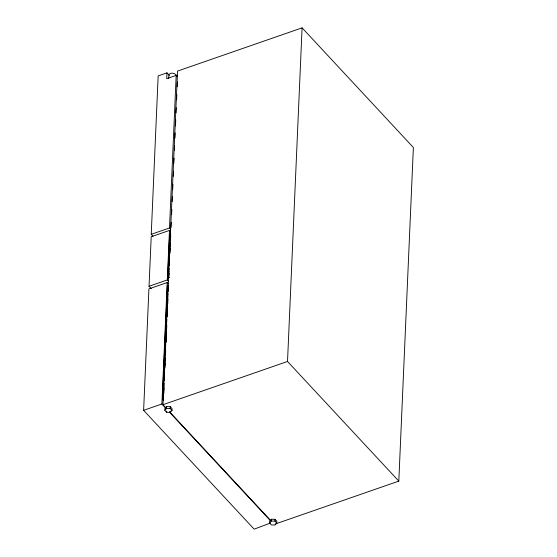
<?xml version="1.0" encoding="UTF-8"?>
<svg xmlns="http://www.w3.org/2000/svg" width="557" height="557" viewBox="0 0 557 557"><rect width="100%" height="100%" fill="white"/><g stroke="black" fill="none" stroke-linecap="round" stroke-linejoin="round"><path stroke-width="0.84" d="M270.437 523.051L254.145 529.15L143.622 410.335L148.928 288.867L167.197 282.545L168.298 283.729M151.253 288.665L149.039 286.291L151.205 236.746L169.467 230.424L170.574 231.615M153.001 236.217L151.239 234.323L158.16 75.898L166.975 72.842L169.321 75.362M166.975 72.842L166.717 78.669L176.172 75.383L177.349 76.65M168.632 78.676L168.973 74.45C171.368 71.693 175.803 73.524 177.356 76.323M165.763 408.156L161.892 403.992L167.197 282.545M168.416 281.139L167.309 279.948L169.467 230.424M170.679 229.24L169.502 227.98L176.172 75.383M162.4 399.042L167.358 285.483L167.873 285.309L162.916 398.868L162.4 399.042L163.549 400.274M163.389 393.555L163.73 385.757M163.96 380.556L164.294 372.751M164.524 367.55L164.865 359.752M165.053 355.415L165.394 347.61M165.624 342.409L165.965 334.611M166.188 329.41L166.529 321.605M166.759 316.404L167.1 308.599M167.288 304.268L167.629 296.463M167.852 291.262L168.089 285.915L168.52 285.769M168.743 270.862L168.444 277.755L169.321 277.47M168.973 265.689L169.314 257.933M169.537 252.76L169.878 245.003M170.066 240.694L170.365 233.794L170.797 233.648M165.93 407.884L162.964 404.702L177.537 71.087L302.089 27.85L413.378 147.501L398.812 481.116L275.074 524.067M163.347 398.715L163.493 395.261M163.57 393.534L164.023 383.181M164.134 380.591L164.587 370.238M164.698 367.648L165.15 357.295M165.269 354.705L165.714 344.351M165.791 342.625L166.285 331.408M166.355 329.681L166.808 319.328M166.926 316.738L167.379 306.385M167.49 303.795L167.942 293.442M168.054 290.851L168.305 285.156M168.625 277.713L169.043 268.258M169.154 265.682L169.6 255.378M169.718 252.794L170.163 242.49M170.24 240.77L170.574 233.042M163.821 393.409L164.05 388.208M164.392 380.403L164.58 376.072M164.921 368.268L165.144 363.067M165.485 355.269L165.714 350.061M166.056 342.263L166.278 337.062M166.62 329.257L166.808 324.926M167.191 316.258L167.379 311.92M167.72 304.115L167.949 298.914M168.284 291.116L168.493 286.451M168.875 277.609L169.063 273.299M169.405 265.536L169.593 261.226M169.934 253.47L170.157 248.297M170.498 240.54L170.72 235.367M171.048 227.409L171.271 222.285M171.605 214.591L171.835 209.376M172.176 201.55L172.405 196.336M172.705 189.38L172.935 184.165M173.276 176.346L173.506 171.124M173.847 163.305L174.076 158.091M174.418 150.265L174.606 145.92M174.947 138.094L175.177 132.879M175.476 125.924L175.747 119.839M176.047 112.883L176.277 107.668M176.618 99.842L176.847 94.627M177.189 86.801L177.398 81.9M164.823 410.335L164.9 408.525L166.654 406.603L170.254 406.666L172.099 408.65L172.016 410.46L170.268 412.382L166.668 412.319L164.823 410.335L166.578 408.413L166.654 406.603M166.668 412.319L166.717 411.108M172.016 410.46L170.177 408.476L170.254 406.666M170.268 412.382L170.317 411.17M269.588 522.967L269.665 521.164L271.419 519.242L275.019 519.305L276.864 521.289L276.787 523.093L275.033 525.014L271.433 524.952L269.588 522.967L271.343 521.053L271.419 519.242M276.787 523.093L274.942 521.115L275.019 519.305M398.812 481.116L287.523 361.472L302.089 27.85M151.239 234.323L169.502 227.98M149.039 286.291L167.309 279.948M143.622 410.335L161.892 403.992M162.964 404.702L287.523 361.472M166.578 408.413L170.177 408.476M271.343 521.053L274.942 521.115M169.481 411.707L270.702 520.537M169.634 412.319L270.361 520.607M169.634 233.369L167.685 278.04L168.193 277.859L170.143 233.188L169.634 233.369"/></g></svg>
